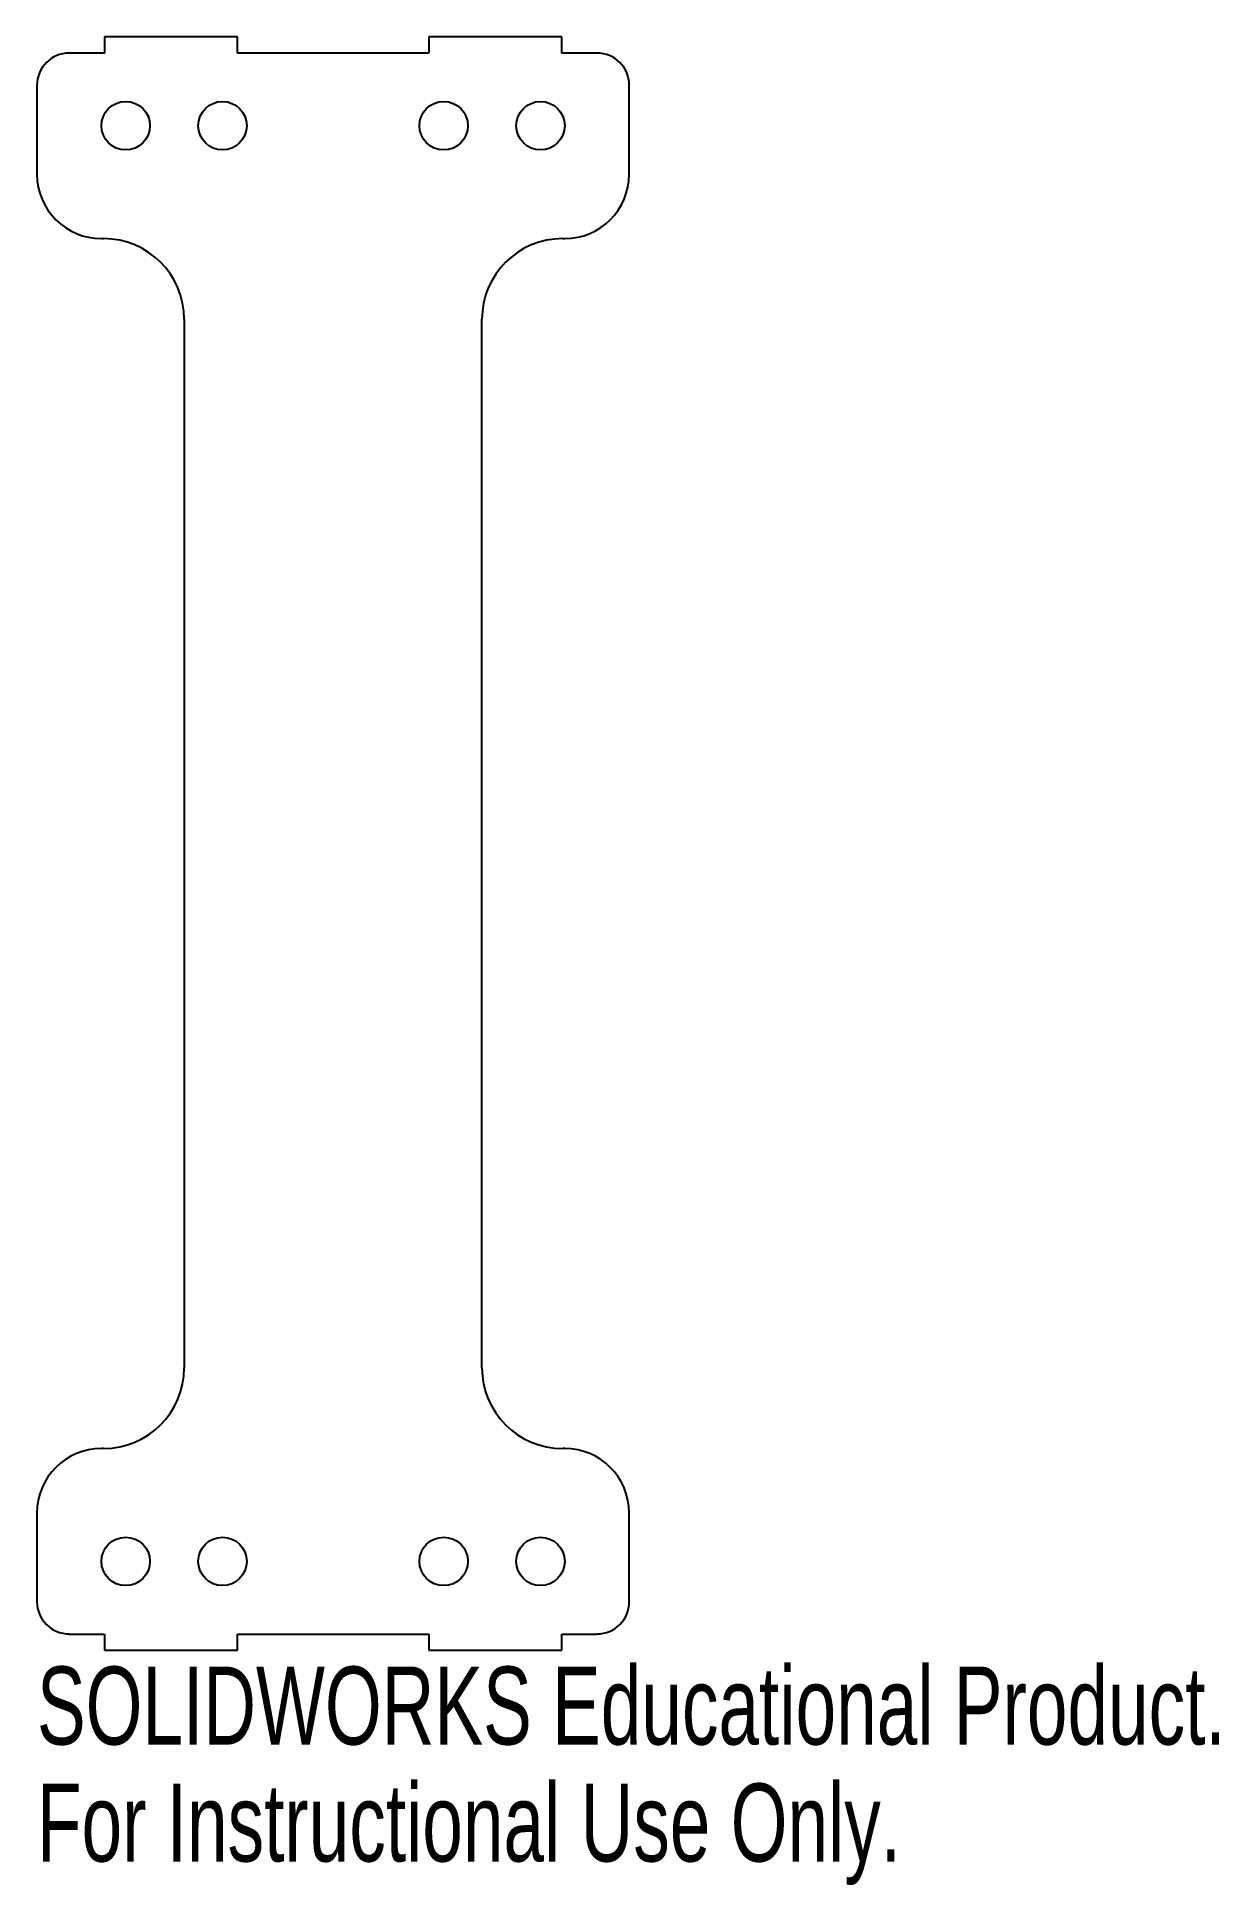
# Model space of a CAD drawing. Header units: inches. Extents: x -1.45 to 1.44, y -4.47 to 0.04.
import ezdxf

# ---------------------------------------------------------------- set-up
doc = ezdxf.new("R2010")
doc.units = ezdxf.units.IN
doc.header["$MEASUREMENT"] = 0
doc.styles.add('SLDTEXTSTYLE0', font='TXT', dxfattribs={"width": 0.7})

msp = doc.modelspace()

# ---------------------------------------------------------------- linework, layer by layer
at = {"color": 7, "linetype": 'Continuous', "lineweight": 25}
for p, q in [((-1.2807, 0), (-1.3665, 0)), ((-1.2807, 0.0394), (-1.2807, 0)), ((-0.9559, 0.0394), (-1.2807, 0.0394)), ((-0.9559, 0), (-0.9559, 0.0394)), ((-0.4894, 0), (-0.9559, 0)), ((-0.4894, 0.0394), (-0.4894, 0)), ((-0.1646, 0.0394), (-0.4894, 0.0394)), ((-0.1646, 0), (-0.1646, 0.0394)), ((-0.0787, 0), (-0.1646, 0)), ((-1.4453, -0.0787), (-1.4453, -0.2953)), ((0, -0.2953), (0, -0.0787)), ((-1.2878, -0.4528), (-1.2829, -0.4528)), ((-0.1624, -0.4528), (-0.1575, -0.4528)), ((-1.086, -0.6496), (-1.086, -3.2087)), ((-0.3593, -3.2087), (-0.3593, -0.6496)), ((-1.2829, -3.4055), (-1.2878, -3.4055)), ((-0.1575, -3.4055), (-0.1624, -3.4055)), ((-1.4453, -3.563), (-1.4453, -3.7795)), ((0, -3.7795), (0, -3.563)), ((-1.3665, -3.8583), (-1.2807, -3.8583)), ((-1.2807, -3.8583), (-1.2807, -3.8976)), ((-0.9559, -3.8583), (-0.4894, -3.8583)), ((-0.9559, -3.8976), (-0.9559, -3.8583)), ((-0.4894, -3.8583), (-0.4894, -3.8976)), ((-0.1646, -3.8583), (-0.0787, -3.8583)), ((-0.1646, -3.8976), (-0.1646, -3.8583)), ((-1.2807, -3.8976), (-0.9559, -3.8976)), ((-0.4894, -3.8976), (-0.1646, -3.8976))]:
    msp.add_line(p, q, dxfattribs=at)
for centre in [(-1.2287, -0.1772), (-0.9925, -0.1772), (-0.4528, -0.1772), (-0.2165, -0.1772), (-1.2287, -3.6811), (-0.9925, -3.6811), (-0.4528, -3.6811), (-0.2165, -3.6811)]:
    msp.add_circle(centre, 0.0591, dxfattribs=at)
for centre, radius, start, end in [((-1.3665, -0.0787), 0.0787, 90, 180), ((-0.0787, -0.0787), 0.0787, 0, 90), ((-1.2878, -0.2953), 0.1575, 180, 270), ((-0.1575, -0.2953), 0.1575, 270, 0), ((-1.2829, -0.6496), 0.1969, 0, 90), ((-0.1624, -0.6496), 0.1969, 90, 180), ((-1.2829, -3.2087), 0.1969, 270, 0), ((-0.1624, -3.2087), 0.1969, 180, 270), ((-1.2878, -3.563), 0.1575, 90, 180), ((-0.1575, -3.563), 0.1575, 0, 90), ((-1.3665, -3.7795), 0.0787, 180, 270), ((-0.0787, -3.7795), 0.0787, 270, 0)]:
    msp.add_arc(centre, radius, start, end, dxfattribs=at)

# ---------------------------------------------------------------- texts
at = {"color": 7, "linetype": 'Continuous', "char_height": 0.1903, "attachment_point": 1, "style": 'SLDTEXTSTYLE0'}
for s, insert in [('SOLIDWORKS Educational Product.', (-1.4453, -3.9378)), ('For Instructional Use Only.', (-1.4453, -4.2232))]:
    msp.add_mtext(s, dxfattribs=dict(at, insert=insert))

doc.saveas('drawing.dxf')
